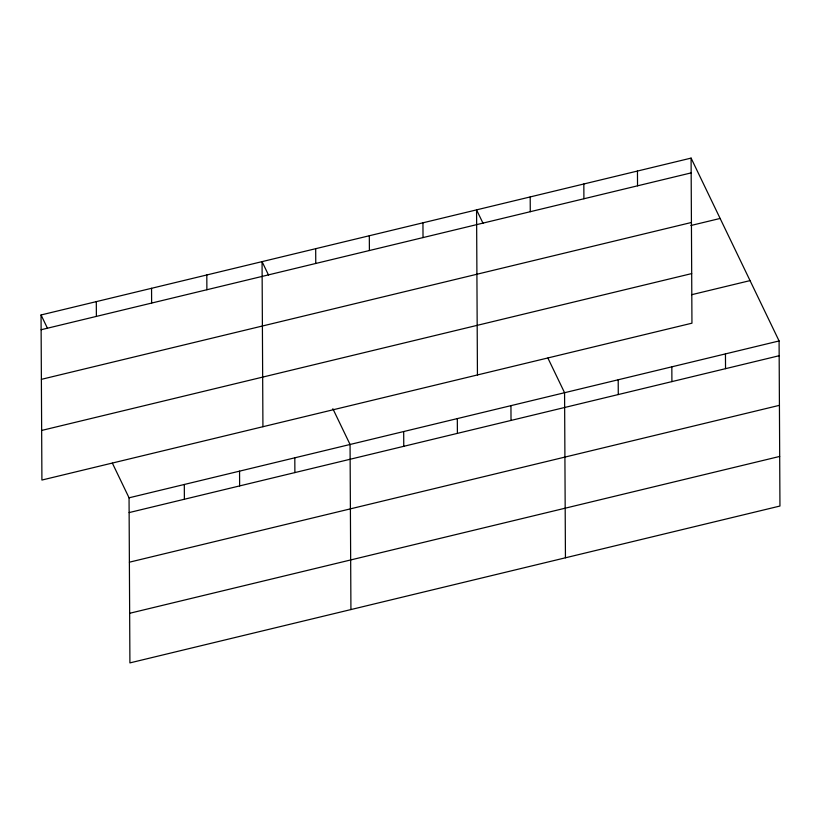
<?xml version="1.0" encoding="UTF-8"?>
<svg xmlns="http://www.w3.org/2000/svg" width="821" height="821" viewBox="0 0 821 821"><rect width="100%" height="100%" fill="white"/><g stroke="black" fill="none" stroke-linecap="round" stroke-linejoin="round"><path stroke-width="1.23" d="M691.087 158.104L691.949 323.187L41.912 480.049L41.05 314.966L691.087 158.104L779.088 340.951L779.95 506.034L129.913 662.896L129.051 497.813L112.385 463.167M41.132 329.734L691.159 172.882M41.389 379.343L691.426 222.481M690.872 225.508L720.13 218.448M41.655 430.44L691.693 273.588M691.539 294.729L750.045 280.618M129.051 497.813L779.088 340.951M129.133 512.581L779.16 355.729M129.39 562.19L779.427 405.328M129.656 613.287L779.693 456.435M483.025 223.281L476.57 209.868L477.442 374.951M547.905 358.079L564.571 392.715L565.443 557.798M268.518 275.045L262.063 261.632L262.925 426.715M332.854 408.725L350.064 444.479L350.926 609.562M41.05 314.966L47.505 328.369M725.456 353.892L725.538 368.67M671.835 366.833L671.906 381.611M637.455 171.045L637.537 185.823M618.203 379.774L618.275 394.552M583.834 183.986L583.905 198.764M530.202 196.927L530.274 211.705M510.949 405.656L511.021 420.434M457.318 418.597L457.4 433.375M422.948 222.809L423.02 237.587M403.686 431.538L403.768 446.316M369.317 235.75L369.399 250.528M315.685 248.691L315.767 263.469M294.811 457.81L294.883 472.588M239.558 471.141L239.629 485.919M206.81 274.963L206.882 289.741M184.304 484.472L184.386 499.25M151.557 288.294L151.628 303.072M96.303 301.625L96.385 316.403"/></g></svg>
